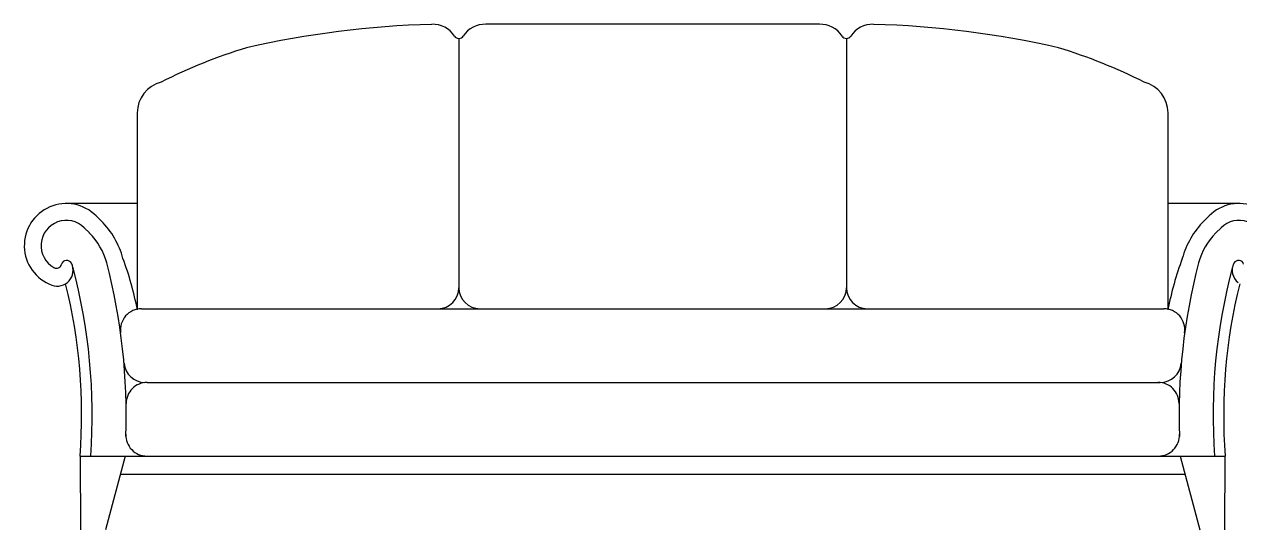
# Model space of a CAD drawing. Header units: inches. Extents: x 6 to 48.5, y 12.5 to 37.3.
# Drawn here: x 9.907 to 12.102, y 15.414 to 16.327 of the extents above; entities that cross this region are included whole.
import ezdxf

# ---------------------------------------------------------------- set-up
doc = ezdxf.new("R2010")
doc.units = ezdxf.units.IN
doc.header["$MEASUREMENT"] = 0
doc.layers.add('02', color=2, linetype='Continuous')

msp = doc.modelspace()

# ---------------------------------------------------------------- linework, layer by layer
at = {"layer": '02'}
for p, q in [((11.3432, 16.3271), (10.7409, 16.3271)), ((10.6921, 16.3016), (10.6921, 15.8514)), ((11.3921, 16.3016), (11.3921, 15.8514)), ((10.1112, 16.1673), (10.1112, 15.8134)), ((11.973, 15.8126), (11.973, 16.1673)), ((10.1112, 16.0034), (9.9858, 16.0034)), ((12.1009, 16.0034), (11.973, 16.0034)), ((10.0462, 15.9719), (10.037, 15.9812)), ((12.0379, 15.9719), (12.0472, 15.9812)), ((10.0247, 15.9504), (10.0155, 15.9597)), ((12.0594, 15.9504), (12.0687, 15.9597)), ((10.1188, 15.8134), (11.9653, 15.8134)), ((10.1293, 15.6804), (11.959, 15.6804)), ((10.0081, 15.5474), (12.0761, 15.5474)), ((10.0081, 15.5474), (10.0087, 15.4144)), ((10.0892, 15.5474), (10.0537, 15.4144)), ((11.995, 15.5474), (12.0305, 15.4144)), ((12.0755, 15.4144), (12.0761, 15.5474)), ((10.0804, 15.5144), (12.0038, 15.5144))]:
    msp.add_line(p, q, dxfattribs=at)
for centre, radius, start, end in [((10.692, 14.5951), 1.7326, 91.6145, 102.7783), ((10.6446, 16.2796), 0.0475, 33.5565, 91.6145), ((10.7396, 16.2796), 0.0475, 88.3855, 146.4435), ((11.3446, 16.2796), 0.0475, 33.5581, 91.6161), ((11.4396, 16.2796), 0.0475, 88.3839, 146.4419), ((11.392, 14.5951), 1.7326, 77.22, 88.3839), ((10.6921, 16.3111), 0.0095, 213.5565, 326.4419), ((11.3921, 16.3111), 0.0095, 213.5565, 326.4419), ((10.6001, 15.3387), 0.99, 107.1108, 116.769), ((11.484, 15.3386), 0.99, 63.229, 72.8871), ((10.1682, 16.1673), 0.057, 104.1658, 180), ((11.916, 16.1673), 0.057, 0, 75.833), ((9.9832, 15.9274), 0.076, 45, 249.8558), ((12.1009, 15.9274), 0.076, 290.1442, 135), ((9.9832, 15.9274), 0.0456, 45, 240.4919), ((9.9387, 15.8645), 0.152, 15.1218, 45), ((12.1454, 15.8645), 0.152, 135, 164.8782), ((12.1009, 15.9274), 0.0456, 299.5081, 135), ((9.9387, 15.8645), 0.1216, 15.1218, 45), ((12.1454, 15.8645), 0.1216, 135, 164.8782), ((9.9669, 15.8828), 0.0285, 249.8558, 26.5748), ((9.9655, 15.896), 0.0095, 240.4919, 345.7495), ((9.9839, 15.8913), 0.0095, 26.5748, 165.7495), ((9.0083, 15.6223), 1.083, 357.9107, 14.6473), ((9.5294, 15.6985), 0.5929, 11.0054, 20.2959), ((12.5547, 15.6985), 0.5929, 159.7041, 168.9946), ((13.0759, 15.6223), 1.083, 165.3527, 182.0893), ((12.1173, 15.8828), 0.0285, 153.4252, 231.3978), ((12.1003, 15.8913), 0.0095, 14.2505, 153.4252), ((8.9977, 15.6221), 1.0321, 355.851, 14.9942), ((13.0864, 15.6221), 1.0321, 165.0058, 184.149), ((9.025, 15.6211), 0.9858, 355.7143, 13.9372), ((10.6541, 15.8514), 0.038, 270, 0), ((10.7301, 15.8514), 0.038, 180, 270), ((11.3541, 15.8514), 0.038, 270, 0), ((11.4301, 15.8514), 0.038, 180, 270), ((13.0592, 15.6211), 0.9858, 166.0628, 184.2857), ((10.1188, 15.7754), 0.038, 90, 187.8496), ((11.9653, 15.7754), 0.038, 352.1504, 90), ((10.1252, 15.7184), 0.038, 184.9179, 270), ((11.959, 15.7184), 0.038, 270, 355.0821), ((10.1293, 15.6424), 0.038, 90, 180.2725), ((11.9548, 15.6424), 0.038, 359.7275, 90), ((10.1285, 15.5854), 0.038, 178.1257, 270), ((11.9556, 15.5854), 0.038, 270, 1.8743)]:
    msp.add_arc(centre, radius, start, end, dxfattribs=at)

doc.saveas('drawing.dxf')
